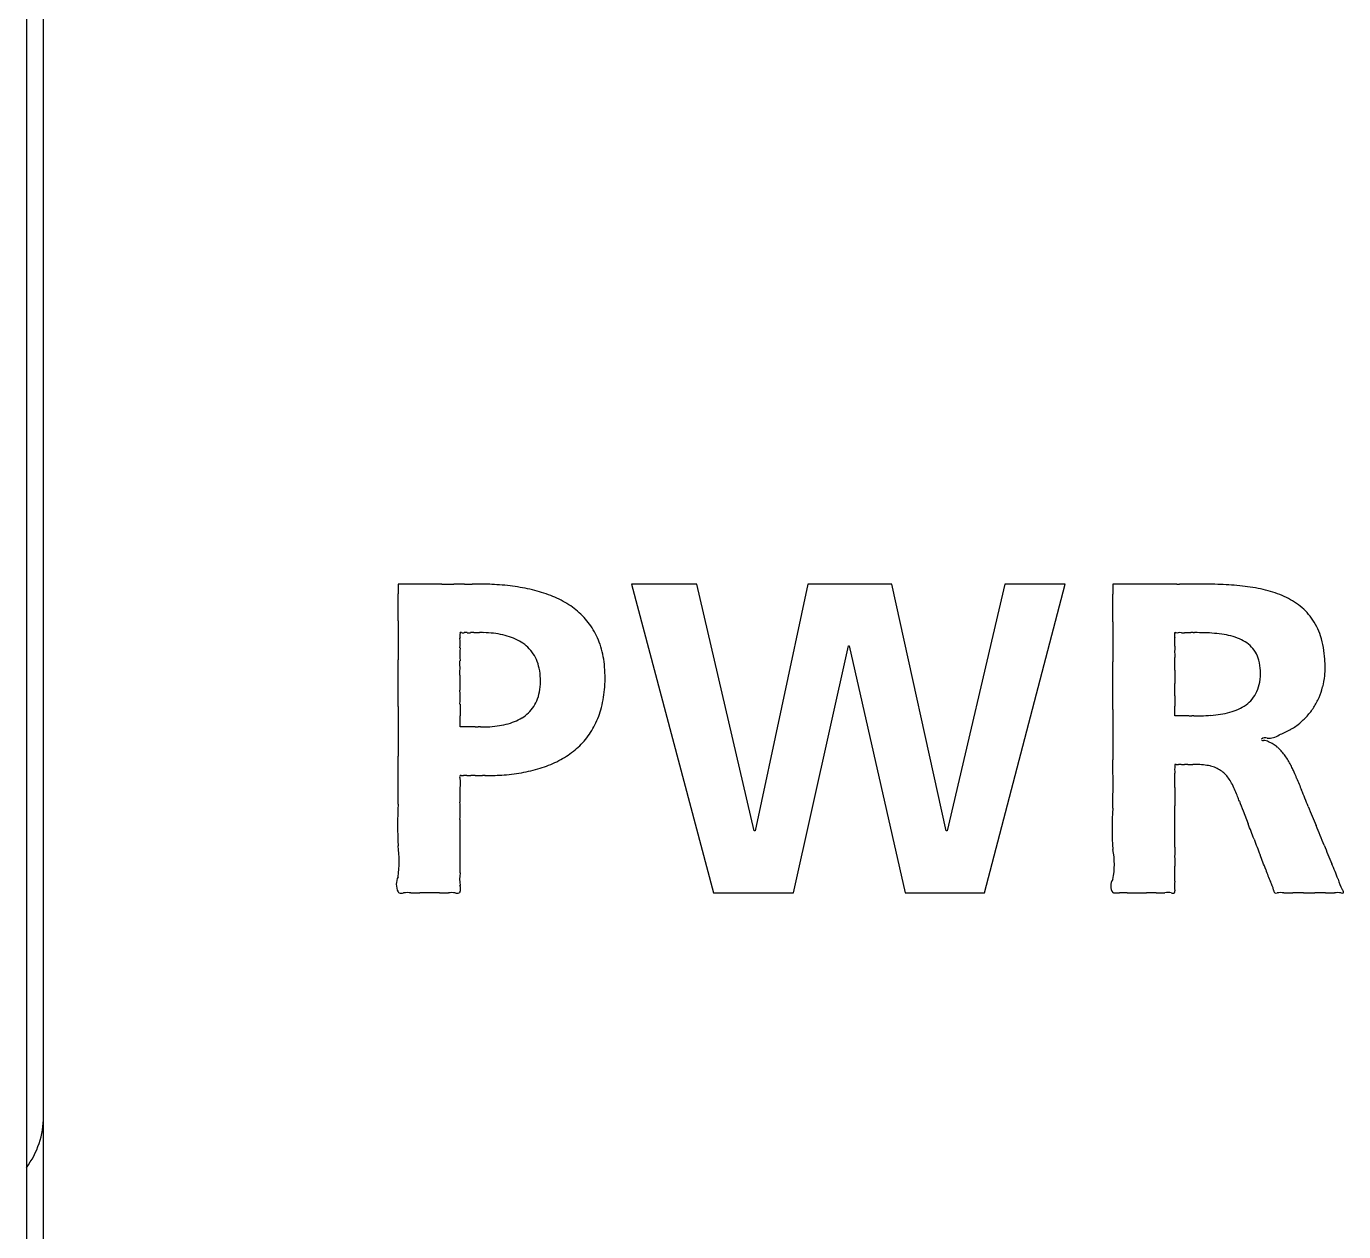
# Model space of a CAD drawing. Header units: millimetres. Extents: x -11 to 5160, y -11 to 2043.
# Drawn here: x 4518.649 to 4522.509, y 1664.783 to 1668.313 of the extents above; entities that cross this region are included whole.
import ezdxf

# ---------------------------------------------------------------- set-up
doc = ezdxf.new("R2010")
doc.units = ezdxf.units.MM

msp = doc.modelspace()

# ---------------------------------------------------------------- linework, layer by layer
at = {"color": 7, "linetype": 'Continuous'}
for p, q in [((4518.6494, 1676.1281), (4518.6494, 1650.2934)), ((4518.6997, 1650.2934), (4518.6997, 1676.1281)), ((4519.7386, 1666.6797), (4519.7386, 1666.6505)), ((4519.746, 1666.6797), (4519.7386, 1666.6797)), ((4519.8665, 1666.6797), (4519.746, 1666.6797)), ((4520.6136, 1666.6797), (4520.4231, 1666.6797)), ((4520.4231, 1666.6797), (4520.6629, 1665.7751)), ((4520.7821, 1665.9566), (4520.6136, 1666.6797)), ((4520.939, 1666.6797), (4520.7847, 1665.9566)), ((4521.1852, 1666.6797), (4520.939, 1666.6797)), ((4521.3446, 1665.9566), (4521.1852, 1666.6797)), ((4521.517, 1666.6797), (4521.3472, 1665.9566)), ((4521.4573, 1665.7751), (4521.6931, 1666.6797)), ((4521.6931, 1666.6797), (4521.517, 1666.6797)), ((4521.833, 1666.6797), (4521.833, 1666.6497)), ((4521.8395, 1666.6797), (4521.833, 1666.6797)), ((4522.0012, 1666.6797), (4521.8395, 1666.6797)), ((4519.9201, 1666.5357), (4519.9208, 1666.5372)), ((4522.0143, 1666.5359), (4522.015, 1666.5372)), ((4520.8975, 1665.7751), (4521.0582, 1666.4983)), ((4521.0582, 1666.4983), (4521.0608, 1666.4983)), ((4521.0608, 1666.4983), (4521.2241, 1665.7751)), ((4519.9201, 1666.2611), (4519.9201, 1666.2698)), ((4522.0143, 1666.2935), (4522.0143, 1666.3012)), ((4522.0562, 1666.2935), (4522.0143, 1666.2935)), ((4519.9549, 1666.2611), (4519.9201, 1666.2611)), ((4519.9762, 1666.1186), (4519.9862, 1666.1186)), ((4522.2147, 1666.0155), (4522.2295, 1665.9769)), ((4520.7847, 1665.9566), (4520.7821, 1665.9566)), ((4521.3472, 1665.9566), (4521.3446, 1665.9566)), ((4520.6629, 1665.7751), (4520.8975, 1665.7751)), ((4521.2241, 1665.7751), (4521.4573, 1665.7751))]:
    msp.add_line(p, q, dxfattribs=at)
for centre, radius, start, end in [((4519.8843, 2024.9482), 358.2685, 269.99715, 270.00285), ((4519.9176, 1578.7452), 87.9345, 89.989908, 90.010092), ((4519.9446, 1686.247), 19.5673, 269.96651, 270.03349), ((4519.9617, 1663.381), 3.2987, 89.9016, 90.0984), ((4519.9666, 1665.6597), 1.02, 87.3899, 89.96), ((4519.9797, 1665.951), 0.7284, 82.5327, 87.3731), ((4520.0028, 1666.1226), 0.5552, 76.51, 82.599), ((4520.0371, 1666.2642), 0.4095, 68.6994, 76.5485), ((4522.0107, 1500.4239), 166.2558, 89.996751, 90.003249), ((4522.0243, 1692.4719), 25.7922, 269.99069, 270.00931), ((4522.0483, 1656.8648), 9.8149, 89.7957, 90.1157), ((4522.0784, 1664.8401), 1.8396, 87.8123, 89.8477), ((4522.1146, 1665.7714), 0.9075, 83.7891, 87.8499), ((4522.1556, 1666.1416), 0.5351, 77.2607, 83.8663), ((4522.2004, 1666.337), 0.3346, 67.3947, 77.3622), ((3602.3955, 1666.6112), 917.3431, 359.997545, 0.002455), ((4520.0745, 1666.3597), 0.307, 58.7754, 68.7316), ((4520.1076, 1666.4147), 0.2428, 46.5974, 58.7403), ((3834.8256, 1666.6093), 687.0074, 359.996637, 0.003363), ((4522.2422, 1666.4371), 0.2261, 53.4463, 67.431), ((4522.267, 1666.4722), 0.1832, 36.0479, 53.1498), ((4520.1261, 1666.4351), 0.2152, 32.7573, 46.4352), ((4522.2573, 1666.4673), 0.1939, 18.0722, 35.5101), ((4785.109, 1666.5147), 265.3704, 179.987647, 180.012353), ((4519.9533, 1666.5282), 0.034, 167.1945, 192.8055), ((4519.9229, 1666.5325), 0.00516, 66.3229, 113.6771), ((4519.9285, 1666.5631), 0.0262, 262.3298, 277.6702), ((4519.9364, 1666.4243), 0.113, 87.7398, 92.2602), ((4519.9458, 1666.9892), 0.4521, 269.3711, 270.6289), ((4519.9558, 1664.8074), 1.7298, 89.8341, 90.1659), ((4519.9654, 1673.4774), 6.9402, 269.96207, 270.03793), ((4519.9737, 1717.1447), 50.6075, 269.99578, 270.00422), ((4519.9799, 1663.2818), 3.2554, 89.9579, 90.0421), ((4519.9824, 1666.0231), 0.5141, 89.2042, 90.0109), ((4519.9852, 1666.232), 0.3052, 83.7356, 89.1881), ((4519.9915, 1666.2872), 0.2496, 77.4203, 83.8077), ((4520.119, 1666.4316), 0.2231, 18.6513, 32.5271), ((4720.3488, 1666.5105), 198.5158, 179.983099, 180.016901), ((4522.0415, 1666.5292), 0.028, 166.2225, 193.7775), ((4522.017, 1666.5327), 0.00486, 66.3435, 113.6565), ((4522.0222, 1666.5616), 0.0246, 262.3303, 277.6697), ((4522.0297, 1666.431), 0.1062, 87.7397, 92.2603), ((4522.0386, 1666.9619), 0.4248, 269.3709, 270.6291), ((4522.0479, 1664.9195), 1.6176, 89.8333, 90.1667), ((4522.057, 1672.5714), 6.0342, 269.95899, 270.04101), ((4522.0648, 1634.9875), 31.5497, 89.99364, 90.00636), ((4522.0705, 1651.6909), 14.8462, 89.99131, 90.00869), ((4522.073, 1664.7971), 1.7401, 89.7765, 90.0079), ((4522.0778, 1665.7524), 0.7848, 87.7174, 89.8511), ((4522.0904, 1666.0622), 0.4747, 84.2492, 87.753), ((4519.7317, 1666.5065), 0.1889, 355.7112, 4.2888), ((4520.0034, 1666.3402), 0.1952, 69.6481, 77.4396), ((4520.0176, 1666.3781), 0.1548, 60.2709, 69.6662), ((4520.031, 1666.4018), 0.1276, 49.2049, 60.2416), ((4520.0396, 1666.412), 0.1143, 36.8387, 49.103), ((4520.0683, 1666.4156), 0.2763, 6.0012, 18.442), ((4522.6996, 1666.4811), 0.6854, 178.6189, 181.3811), ((4521.8599, 1666.5101), 0.1549, 355.3827, 4.6173), ((4522.1074, 1666.2285), 0.3075, 79.0424, 84.2943), ((4522.1271, 1666.3292), 0.205, 71.5921, 79.1111), ((4522.1478, 1666.3906), 0.1402, 61.2415, 71.6582), ((4522.1655, 1666.423), 0.1032, 47.64, 61.217), ((4522.1746, 1666.4336), 0.0893, 31.6275, 47.3731), ((4522.1781, 1666.4434), 0.2766, 3.2899, 17.7025), ((4520.7559, 1666.4737), 0.836, 178.7172, 181.2828), ((4520.0387, 1666.4118), 0.1151, 24.0864, 36.6767), ((4520.0236, 1666.4053), 0.1315, 12.0589, 23.9575), ((4519.2396, 1666.4458), 2.7748, 359.6116, 0.3884), ((4522.1683, 1666.4305), 0.0963, 15.5098, 31.2532), ((4522.1729, 1666.4377), 0.2822, 354.5782, 4.3895), ((4444.9186, 1666.3891), 74.82, 359.947657, 0.052343), ((4516.5356, 1666.4336), 3.3845, 359.6393, 0.3607), ((4519.9854, 1666.3975), 0.1705, 1.6791, 11.9511), ((4519.9821, 1666.4056), 0.3631, 355.6291, 6.1502), ((4465.9556, 1666.3822), 55.8774, 359.92851, 0.07149), ((4532.6614, 1666.4076), 10.647, 179.89594, 180.10406), ((4522.1331, 1666.4214), 0.1326, 1.9938, 15.2222), ((4522.1109, 1666.4185), 0.1549, 350.3365, 2.7707), ((4532.9065, 1666.3904), 12.9865, 179.90335, 180.09665), ((4519.9778, 1666.3956), 0.1782, 351.9529, 2.2047), ((4482.8419, 1666.3702), 39.1725, 359.97352, 0.02648), ((4522.149, 1666.4117), 0.1162, 336.192, 350.4952), ((4522.2351, 1666.4333), 0.2199, 345.4417, 354.1736), ((4472.1405, 1666.348), 47.7796, 359.97541, 0.02459), ((4520.0433, 1666.3816), 0.1109, 326.8344, 339.9479), ((4520.0205, 1666.3895), 0.135, 340.1084, 352.0001), ((4520.0121, 1666.4004), 0.3328, 345.6933, 356.1259), ((4660.7583, 1666.337), 138.7439, 179.993759, 180.006241), ((4522.1644, 1666.4073), 0.1007, 305.7459, 320.0528), ((4522.1672, 1666.4043), 0.0965, 320.356, 335.8405), ((4522.2505, 1666.4285), 0.2037, 327.3755, 336.4667), ((4522.2448, 1666.4308), 0.2098, 336.501, 345.4445), ((4540.0317, 1666.248), 20.2932, 179.79471, 180.20529), ((4689.1495, 1666.3104), 169.2294, 179.994204, 180.005796), ((4520.0475, 1666.3792), 0.106, 313.6161, 326.6403), ((4520.0845, 1666.3826), 0.2583, 333.4461, 345.5459), ((4536.9495, 1666.2387), 15.1167, 179.72028, 180.27972), ((4042.8479, 1666.3115), 479.1665, 359.998761, 0.001239), ((4522.111, 1666.5434), 0.248, 278.7521, 285.1854), ((4522.1308, 1666.471), 0.1729, 285.1224, 293.9567), ((4522.1503, 1666.4274), 0.1252, 293.9283, 305.6256), ((4522.257, 1666.4241), 0.1959, 317.9846, 327.4159), ((3935.4689, 1666.2815), 584.4512, 359.99885, 0.00115), ((4519.9969, 1666.5056), 0.2438, 277.5076, 283.8454), ((4520.0111, 1666.4485), 0.1849, 283.8152, 291.7961), ((4520.0267, 1666.4096), 0.143, 291.7774, 301.6589), ((4520.0404, 1666.3872), 0.1168, 301.7036, 313.471), ((4520.1092, 1666.3709), 0.2309, 320.6633, 333.3147), ((4522.0603, 1738.0942), 71.8007, 269.996773, 270.003227), ((4522.0674, 1650.0885), 16.2049, 89.98921, 90.01079), ((4522.0721, 1669.1817), 2.8883, 269.9677, 270.0323), ((4522.0738, 1667.1324), 0.8389, 269.9913, 271.1913), ((4522.0806, 1666.8231), 0.5295, 271.149, 274.2874), ((4522.0935, 1666.6547), 0.3607, 274.2423, 278.8027), ((4522.2725, 1666.3983), 0.1662, 298.3249, 309.7988), ((4522.2442, 1666.4368), 0.2138, 309.0222, 317.7403), ((4519.9598, 1534.4811), 131.78, 89.997871, 90.002129), ((4519.969, 1698.8072), 32.5461, 269.99243, 270.00757), ((4519.9765, 1658.9157), 7.3454, 89.97467, 90.02533), ((4519.9815, 1667.5703), 1.3092, 269.9241, 270.0759), ((4519.983, 1666.6813), 0.4203, 270.0294, 272.4268), ((4519.9876, 1666.5736), 0.3125, 272.4234, 277.568), ((4522.2788, 1666.2155), 0.014, 61.2552, 138.166), ((4522.2878, 1666.2853), 0.0576, 267.6878, 304.141), ((4521.6227, 1667.7837), 1.6961, 294.2816, 295.4434), ((4520.0873, 1666.3992), 0.2667, 297.3453, 308.2131), ((4520.1072, 1666.3734), 0.2341, 308.3059, 320.5009), ((4522.2719, 1666.2257), 0.00491, 224.1704, 301.6193), ((4522.2766, 1666.1996), 0.0219, 54.5644, 95.5927), ((4522.0955, 1665.8053), 0.4555, 62.9286, 64.8188), ((4522.2648, 1666.1457), 0.0755, 48.3167, 59.771), ((4522.229, 1666.1023), 0.1317, 42.5472, 49.2088), ((4522.2165, 1666.0917), 0.1481, 36.3025, 42.3239), ((4514.4682, 1666.105), 5.2709, 359.2359, 0.7641), ((4520.059, 1666.4541), 0.3285, 288.1312, 297.3252), ((4517.9237, 1666.0941), 3.9099, 358.9624, 1.0376), ((4522.0186, 1666.1487), 0.00433, 149.0626, 187.2062), ((4522.0168, 1666.146), 0.00532, 69.0381, 110.9619), ((4522.022, 1666.1786), 0.0279, 263.2194, 276.7806), ((4522.0295, 1666.03), 0.121, 88.0006, 91.9994), ((4522.0385, 1666.6353), 0.4844, 269.4445, 270.5555), ((4522.0479, 1664.2893), 1.8617, 89.8549, 90.1451), ((4522.0569, 1674.4047), 8.2537, 269.97033, 270.02967), ((4522.0645, 1678.6782), 12.5272, 269.98455, 270.01545), ((4522.0699, 1664.539), 1.6119, 89.9279, 90.0721), ((4522.0719, 1665.7777), 0.3732, 88.4404, 89.9934), ((4522.0766, 1665.9385), 0.2124, 82.6143, 88.5385), ((4522.0863, 1666.0118), 0.1385, 74.8069, 82.6945), ((4522.1755, 1666.0612), 0.1992, 31.8743, 36.3921), ((4522.1311, 1666.0335), 0.2516, 28.3226, 31.8863), ((4522.048, 1665.9888), 0.3459, 25.7682, 28.3063), ((4519.9271, 1666.1144), 0.00814, 149.2366, 210.0162), ((4519.9217, 1666.1103), 0.00847, 79.331, 100.669), ((4519.9269, 1666.1736), 0.0551, 266.2814, 273.7186), ((4519.9354, 1665.8656), 0.253, 88.8665, 91.1335), ((4519.9463, 1667.1604), 1.0418, 269.6775, 270.3225), ((4519.9583, 1662.0629), 4.0557, 89.9131, 90.0869), ((4519.9703, 1682.1132), 15.9946, 269.97899, 270.02101), ((4519.9898, 1652.8178), 13.3008, 89.98461, 90.01539), ((4519.9949, 1668.0313), 1.9127, 269.953, 270.047), ((4519.9968, 1666.8063), 0.6877, 269.9708, 274.371), ((4520.0085, 1666.6562), 0.5372, 274.3507, 280.6126), ((4520.0303, 1666.5413), 0.4202, 280.5712, 288.1479), ((4522.747, 1666.1367), 0.7328, 179.1041, 180.8959), ((4517.9919, 1666.1047), 4.0225, 359.7063, 0.2937), ((4522.0969, 1666.051), 0.0979, 64.8127, 74.7574), ((4522.1034, 1666.0653), 0.0821, 53.5779, 64.6433), ((4522.1015, 1666.0634), 0.0848, 42.703, 53.3522), ((4522.0849, 1666.0484), 0.1072, 33.7109, 42.5791), ((4522.0808, 1666.0035), 0.31, 23.7303, 25.9648), ((4521.8302, 1665.8992), 0.5814, 21.4074, 23.1974), ((4525.6438, 1667.433), 3.5291, 201.9925, 202.6123), ((4520.2759, 1666.0619), 0.3565, 176.6371, 183.3629), ((4519.8481, 1666.0966), 0.0733, 349.1922, 10.8078), ((4540.5943, 1666.0572), 18.58, 179.91725, 180.08275), ((4522.0405, 1666.0188), 0.1605, 27.2043, 33.697), ((4521.9496, 1665.9716), 0.263, 22.8572, 27.2917), ((4521.6678, 1665.853), 0.5686, 21.0291, 22.839), ((4509.2152, 1660.6455), 14.2464, 22.19739, 22.40738), ((4521.0315, 1665.9737), 1.2943, 177.2947, 182.7053), ((4518.3576, 1666.0155), 1.5627, 359.0648, 0.9352), ((4518.5462, 1664.6423), 3.9168, 20.9633, 21.1737), ((4546.0147, 1675.2003), 25.5109, 201.03457, 201.10246), ((4522.7835, 1665.9625), 0.9525, 176.3441, 183.6559), ((4201.0222, 1666.0003), 320.9921, 359.994625, 0.005375), ((4543.3855, 1674.6006), 22.6637, 202.2262, 202.37856), ((4534.4959, 1665.9625), 14.5759, 179.89179, 180.10821), ((4495.6188, 1665.9397), 26.3956, 359.93389, 0.06611), ((4491.922, 1654.2758), 32.4879, 21.02644, 21.11059), ((4514.1688, 1662.5504), 8.9405, 22.10263, 22.50213), ((4522.8505, 1665.908), 2.9306, 179.4726, 180.5274), ((4529.8568, 1668.8376), 8.1458, 200.89494, 201.2421), ((4519.4528, 1665.8675), 0.2894, 351.0316, 8.9684), ((4519.2739, 1665.8572), 0.6467, 357.8862, 2.1138), ((4521.6288, 1665.8582), 0.2088, 347.9482, 12.0518), ((4528.1173, 1665.8814), 6.1031, 179.73852, 180.26148), ((4520.3387, 1665.1197), 2.0727, 20.4291, 21.7079), ((4524.6491, 1666.7838), 2.3626, 201.5939, 203.0108), ((4520.5952, 1665.8312), 1.4193, 359.0992, 0.9008), ((4522.7499, 1666.0032), 0.4954, 198.846, 203.2911), ((4521.9607, 1665.6233), 0.5658, 19.8444, 24.7604), ((4519.7842, 1665.8), 0.0508, 153.8744, 206.1256), ((4520.065, 1665.8152), 0.146, 172.8589, 187.1411), ((4521.8604, 1665.7952), 0.0336, 144.7456, 215.2544), ((4522.2944, 1665.7951), 0.2804, 177.1723, 182.8277), ((4522.2033, 1665.7582), 0.1039, 13.9222, 28.2148), ((4522.6071, 1665.8446), 0.1178, 194.3382, 210.2666), ((4519.748, 1665.7859), 0.0125, 221.3871, 239.6757), ((4519.7483, 1665.7959), 0.0218, 252.3591, 287.6409), ((4519.7655, 1665.668), 0.1076, 84.3532, 95.6468), ((4519.7893, 1666.2439), 0.469, 268.3855, 271.6145), ((4519.817, 1663.047), 2.7281, 89.696, 90.304), ((4519.8458, 1663.9675), 1.8077, 89.5442, 90.4558), ((4519.8731, 1666.1379), 0.363, 267.9602, 272.0398), ((4519.8962, 1665.6929), 0.0828, 82.9938, 97.0062), ((4519.9122, 1665.7902), 0.0162, 248.5496, 291.4504), ((4519.9131, 1665.7818), 0.00839, 307.1312, 327.062), ((4519.8948, 1665.7871), 0.0271, 338.6419, 21.3581), ((4521.8388, 1665.7966), 0.0216, 254.2544, 266.0356), ((4521.8447, 1665.8937), 0.1188, 266.4307, 273.5693), ((4521.8634, 1665.1936), 0.5816, 88.8896, 91.1104), ((4521.8884, 1668.5872), 2.8121, 269.7203, 270.2797), ((4521.9169, 1675.5411), 9.766, 269.91338, 270.08662), ((4521.946, 1664.472), 1.3032, 89.3676, 90.6324), ((4521.973, 1666.0852), 0.3104, 267.6768, 272.3232), ((4521.9949, 1665.7065), 0.0693, 82.2338, 97.7662), ((4522.009, 1665.7861), 0.0119, 246.7049, 293.2951), ((4522.0042, 1665.7791), 0.0104, 337.1494, 11.64), ((4522.3169, 1665.7835), 0.0127, 181.4991, 221.1656), ((4522.3111, 1665.7876), 0.013, 252.8156, 287.1844), ((4522.3244, 1665.6873), 0.0884, 83.9057, 96.0943), ((4522.3471, 1666.1826), 0.4077, 268.1255, 271.8745), ((4522.3761, 1664.1814), 1.5938, 89.4353, 90.5647), ((4522.4083, 1669.2753), 3.5002, 269.7299, 270.2701), ((4522.4405, 1663.9846), 1.7905, 89.4974, 90.5026), ((4522.4696, 1666.2402), 0.4653, 268.3578, 271.6422), ((4522.4923, 1665.675), 0.1006, 84.6494, 95.3506), ((4522.5055, 1665.789), 0.0144, 254.5277, 285.4723), ((4522.4956, 1665.7754), 0.0138, 358.8744, 45.3147), ((4518.4484, 1665.1207), 0.2513, 323.1301, 0)]:
    msp.add_arc(centre, radius, start, end, dxfattribs=at)

doc.saveas('drawing.dxf')
